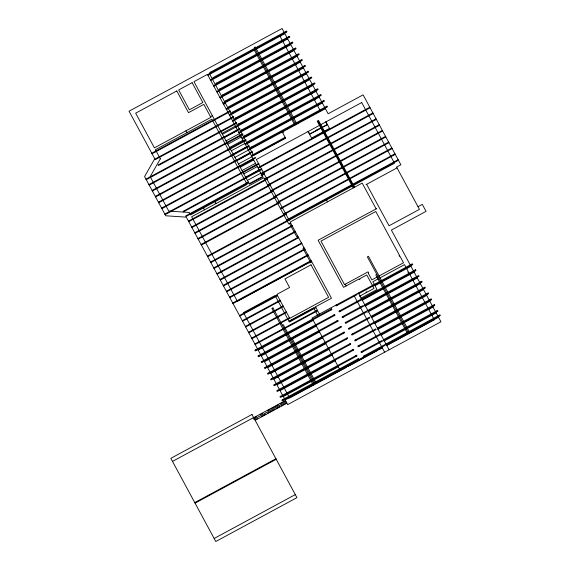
<?xml version="1.0" encoding="UTF-8"?>
<svg xmlns="http://www.w3.org/2000/svg" width="570" height="570" viewBox="0 0 570 570"><rect width="100%" height="100%" fill="white"/><g stroke="black" fill="none" stroke-linecap="round" stroke-linejoin="round"><path stroke-width="0.85" d="M210.85 72.547L209.283 73.395L253.657 155.489L285.613 138.218L282.627 132.703L283.774 132.083L283.19 131.007M214.755 70.438L216.315 69.59M229.596 62.415L231.156 61.574M235.838 59.038L237.405 58.197M250.679 51.022L252.239 50.174M256.928 47.645L258.488 46.797M271.769 39.622L273.329 38.774M278.017 36.245L279.578 35.397M207.608 74.67L286.974 31.778L286.582 31.058L209.931 72.49L210.316 73.209M207.915 75.24L255.339 49.611M256.101 49.198L284.858 33.659M210.451 79.928L289.817 37.036L289.425 36.316L212.767 77.748L213.159 78.468M210.758 80.498L258.182 54.87M258.944 54.456L287.7 38.917M213.543 85.657L292.909 42.764L292.524 42.045L215.866 83.477L216.251 84.196M213.857 86.234L261.281 60.598M262.043 60.192L290.793 44.645M216.721 91.535L296.087 48.635L295.702 47.923L219.044 89.355L219.429 90.067M217.035 92.105L264.459 66.476M265.214 66.063L293.97 50.523M219.856 97.335L299.221 54.442L298.837 53.723L222.179 95.154L222.564 95.874M220.17 97.912L267.594 72.276M268.413 71.834L297.105 56.323M222.991 103.141L302.357 60.242L301.972 59.529L225.314 100.961L225.699 101.674M223.305 103.712L270.729 78.083M271.491 77.67L300.24 62.13M223.604 104.267L225.442 103.277M210.544 116.757L212.411 115.746M226.169 109.013L305.534 66.12L305.149 65.4L228.492 106.832L228.876 107.552M226.482 109.59L273.906 83.954M274.662 83.541L303.418 68.001M151.755 153.216L230.202 110.815L230.508 111.392L152.062 153.786M229.304 114.819L308.669 71.92L308.285 71.207L231.627 112.639L232.011 113.352M229.617 115.389L277.041 89.754M277.797 89.348L306.553 73.801M232.439 120.619L311.804 77.727L311.419 77.007L234.762 118.439L235.146 119.159M232.752 121.189L280.176 95.561M280.939 95.147L309.688 79.608M221.937 133.387L235.41 126.105M235.617 126.49L314.982 83.598L314.59 82.878L237.939 124.31L238.324 125.029M222.442 134.313L235.909 127.032M235.93 127.067L283.354 101.432M284.109 101.025L312.866 85.479M145.948 179.123L239.721 128.442L240.034 129.012L146.262 179.7M224.224 137.605L237.69 130.323M238.794 132.368L318.153 89.469L317.768 88.756L241.11 130.188L241.502 130.9M239.101 132.938L286.525 107.31M287.287 106.896L316.044 91.357M226.005 140.904L239.471 133.622M148.891 184.566L242.663 133.886L242.977 134.456L149.205 185.143M227.786 144.196L241.253 136.914M241.929 138.168L321.295 95.276L320.903 94.556L244.252 135.988L244.637 136.707M242.236 138.745L289.66 113.109M290.422 112.703L319.179 97.157M229.567 147.495L243.034 140.213M152.069 190.444L245.841 139.757L246.147 140.334L152.375 191.014M231.342 150.786L244.815 143.505M245.1 144.046L324.465 101.147L324.081 100.434L247.423 141.866L247.808 142.578M245.413 144.616L292.838 118.987M293.6 118.574L322.349 103.035M233.123 154.085L246.596 146.803M155.282 196.386L249.054 145.706L249.368 146.276L155.589 196.964M248.164 149.703L327.529 106.811L327.137 106.091L250.479 147.523L250.871 148.243M286.29 129.333L290.942 126.825M295.595 124.31L299.464 122.215M304.116 119.7L305.663 118.866M312.638 115.097L314.191 114.257M315.737 113.423L317.291 112.582M234.904 157.377L248.378 150.095M248.47 150.273L325.413 108.692M158.417 202.193L252.189 151.506L252.503 152.083L158.724 202.763M236.685 160.676L250.159 153.394M251.334 155.582L285.121 137.32M251.648 156.151L285.435 137.89M238.467 163.968L251.94 156.686M161.595 208.064L255.367 157.384L255.673 157.954L161.901 208.641M240.248 167.267L253.721 159.985M316.728 129.917L318.281 129.077M242.029 170.558L255.503 163.276M309.56 134.342L327.472 124.666M164.844 214.085L258.616 163.398L258.93 163.975L165.15 214.655M243.81 173.857L257.284 166.575M369.788 107.217L258.246 167.509L258.559 168.079L370.094 107.794M245.592 177.149L259.065 169.867M247.373 180.448L260.846 173.166M372.887 112.953L261.345 173.237L261.651 173.807L373.193 113.523M248.57 181.937L185.656 215.937L185.97 216.514L248.876 182.514M260.996 175.225L264.102 173.544L264.409 174.114L262.079 175.375M249.154 183.739L262.627 176.465M264.523 179.108L376.058 118.824M264.829 179.685L376.371 119.401M188.442 221.096L266.888 178.702L267.202 179.272L188.756 221.673M267.693 184.986L379.235 124.702M268.007 185.556L379.542 125.272M191.62 226.974L270.066 184.573L270.372 185.15L191.933 227.544M270.793 190.715L382.335 130.43M271.099 191.292L382.641 131M194.755 232.774L273.201 190.38L273.507 190.95L195.068 233.351M274.006 196.664L385.548 136.373M197.89 238.581L385.854 136.95M198.203 239.151L276.649 196.75L276.336 196.18M277.106 202.393L388.647 142.108M277.412 202.97L388.954 142.678M201.067 244.452L279.514 202.058L279.82 202.628L201.374 245.029M280.29 208.299L391.832 148.008M280.604 208.869L392.146 148.585M283.433 214.099L394.967 153.815M283.739 214.669L395.281 154.385M207.38 256.13L285.827 213.729L286.133 214.306L207.687 256.7M286.603 219.977L398.145 159.686M286.917 220.547L398.459 160.263M210.551 262.001L288.997 219.607L289.311 220.177L210.864 262.578M290.629 222.97L288.769 223.982L263.796 177.769L191.655 216.764L237.348 301.302L309.489 262.314L309.831 262.948L311.84 261.865L331.476 298.195L315.495 306.831L319.599 314.419M366.033 184.63L397.019 167.886M213.729 267.879L292.175 225.478L292.481 226.055L214.042 268.449M216.864 273.678L295.31 231.285L295.616 231.855L217.177 274.256M297.754 236.151L296.706 236.721L289.581 223.54M219.999 279.485L298.445 237.084L298.758 237.662L220.312 280.055M223.176 285.356L301.623 242.963L301.929 243.533L223.49 285.933M304.031 247.758L302.976 248.328L310.643 262.514M376.734 208.563L318.11 240.248L343.553 287.316L358.879 279.029L359.193 279.599L359.905 279.214L359.677 278.787L366.767 274.954L374.048 288.42L367.03 292.211L366.795 291.783L366.018 292.203L366.253 292.631L359.499 296.279M226.354 291.234L304.793 248.834L305.107 249.411L226.661 291.804M229.525 297.105L307.971 254.712L308.277 255.282L229.838 297.683M232.703 302.983L311.149 260.583L311.455 261.153L233.009 303.554M418.01 206.71L422.306 204.388L426.061 211.342L391.391 230.081L440.952 321.779L287.643 404.636L186.319 217.156L165.756 215.773L144.581 176.586L154.762 158.774L129.048 111.207L282.072 28.5L328.142 113.751L363.104 94.855L400.895 164.773L396.599 167.096L419.442 209.361L389.068 225.777L366.645 184.302M239.478 315.516L277.234 295.11M239.785 316.094L277.54 295.688M242.264 320.675L280.02 300.269M242.578 321.252L280.326 300.846M245.364 326.403L283.119 306.005M245.67 326.981L283.425 306.575M248.541 332.281L286.29 311.876M248.848 332.852L286.603 312.445M251.676 338.081L289.425 317.675M251.983 338.658L289.738 318.252M282.307 325.221L283.311 324.679L315.217 383.717M376.799 274.334L375.801 274.875L407.707 333.913M377.247 276.97L371.847 279.891L368.241 273.23L368.676 272.994L368.056 271.847L344.487 284.587L320.981 241.103L375.787 211.484L399.52 255.396L399.093 255.631L399.477 256.343L399.905 256.115L403.51 262.777L378.793 276.137M254.847 343.959L283.504 328.47M283.938 328.235L317.177 310.272L317.483 310.842L255.161 344.529M378.259 278.83L372.851 281.751L377.034 289.489L360.682 298.324M379.805 277.996L404.515 264.637L408.312 271.662L407.878 271.89L408.27 272.61L408.697 272.375L434.333 319.798L387.059 345.349M357.283 294.519L336.115 305.962L335.73 305.242M358.779 293.707L412.773 264.53L412.381 263.81L312.004 318.067L339.955 369.788L384.85 345.527M374.982 285.691L381.145 282.364M381.978 281.908L410.942 266.254M258.182 350.123L286.226 334.961M287.266 334.398L313.493 320.226M316.186 325.156L291.975 338.245L316.329 383.304L382.712 347.422M362.157 300.312L384.358 288.306M385.341 287.779L414.155 272.204M261.274 355.851L289.325 340.689M290.365 340.126L316.557 325.976M363.211 305.477L342.043 316.92L342.428 317.64L419.085 276.208L418.694 275.488L364.7 304.672M365.249 306.04L417.254 277.932M264.452 361.722L292.495 346.567M293.543 346.004L319.727 331.847M366.695 311.925L345.527 323.368L345.135 322.649L421.793 281.217L422.178 281.936L368.127 311.156M367.579 312.189L390.55 299.77M391.54 299.236L420.354 283.668M267.665 367.671L322.941 337.796M369.517 317.155L348.348 328.598L348.74 329.31L369.909 317.875M371.013 316.35L425.006 287.166L425.391 287.879L371.341 317.098M371.562 317.718L393.763 305.719M394.753 305.185L423.567 289.61M270.764 373.4L298.808 358.245M299.856 357.682L326.04 343.525M374.697 323.518L396.898 311.519M397.226 311.348L426.702 295.41M273.864 379.136L329.139 349.253M375.83 328.833L354.661 340.276L355.046 340.988L376.214 329.553M377.326 328.028L431.319 298.844L431.704 299.556L377.646 328.776M377.874 329.396L400.076 317.397M401.066 316.863L429.88 301.288M276.956 384.864L305.613 369.374M306.047 369.139L332.239 354.989M381.009 335.196L403.211 323.197M404.201 322.663L433.015 307.088M280.055 390.593L308.099 375.438M309.147 374.875L335.331 360.717M382.099 340.44L360.931 351.882L361.323 352.595L437.981 311.163L437.589 310.451L383.596 339.627M384.144 341.003L406.346 328.997M407.336 328.47L436.15 312.894M283.269 396.542L311.313 381.38M312.36 380.817L338.552 366.667M386.282 344.75L440.339 315.531L439.955 314.818L363.297 356.25L363.681 356.963M285.128 399.976L347.451 366.296L347.144 365.719M385.84 345.733L438.508 317.262M345.926 367.579L289.617 398.017L243.461 312.609L275.054 295.531L288.919 321.195L313.635 307.836L317.832 315.595M347.793 366.574L377.447 350.543M379.314 349.538L382.413 347.864M172.503 461.408L253.657 417.546M253.066 418.045L285.435 400.553M254.035 417.988L256.379 416.72M260.198 414.654L262.592 413.364M267.658 410.628L270.216 409.239M271.762 408.412L273.301 407.578M273.913 407.244L278.602 404.714M280.162 403.866L284.858 401.33M253.785 419.37L286.154 401.878M255.852 419.506L257.391 418.672M261.231 416.599L265.869 414.091M267.408 413.257L274.348 409.509M275.887 408.676L279.642 406.645M281.209 405.804L285.905 403.261M255.274 420.282L286.874 403.204M194.762 502.598L275.916 458.736M195.068 503.153L276.215 459.292M214.156 538.472L295.303 494.61M285.734 31.514L286.119 32.233M288.577 36.772L288.962 37.492M291.676 42.508L292.061 43.22M294.847 48.379L295.239 49.098M297.989 54.186L298.374 54.898M301.124 59.985L301.509 60.705M304.294 65.864L304.686 66.576M307.437 71.663L307.821 72.383M310.572 77.463L310.956 78.183M313.742 83.341L314.134 84.054M316.92 89.212L317.305 89.932M320.055 95.019L320.44 95.732M323.233 100.89L323.618 101.61M326.289 106.554L326.674 107.267M411.533 264.273L411.925 264.986M414.746 270.216L415.138 270.935M420.945 281.68L421.33 282.392M424.158 287.622L424.543 288.342M427.293 293.429L427.678 294.141M430.471 299.3L430.856 300.019M433.606 305.107L433.991 305.819M436.741 310.906L437.126 311.626M439.107 315.274L439.491 315.994M376.143 208.884L362.199 183.098L290.13 222.051L311.697 261.943M280.754 35.133L281.06 35.71M283.596 40.392L283.903 40.969M286.696 46.127L287.002 46.697M289.866 51.998L290.18 52.568M293.001 57.798L293.315 58.375M296.144 63.605L296.45 64.175M299.314 69.476L299.628 70.053M302.449 75.283L302.763 75.853M305.591 81.082L305.898 81.66M308.762 86.961L309.075 87.531M311.94 92.832L312.246 93.409M315.075 98.639L315.381 99.209M318.252 104.51L318.559 105.079M321.309 110.167L321.615 110.744M406.553 267.886L406.866 268.463M409.766 273.835L410.079 274.405M412.865 279.564L413.172 280.141M415.965 285.299L416.271 285.869M419.178 291.242L419.484 291.819M422.313 297.041L422.619 297.618M425.491 302.919L425.797 303.489M428.626 308.719L428.932 309.296M431.761 314.526L432.067 315.096M434.119 318.894L434.433 319.471M279.998 36.181L307.344 86.775M308.171 88.293L319.969 110.131M325.962 121.873L329.474 128.4L311.576 138.068L308.057 131.549M325.748 121.987L327.144 124.566L309.66 134.014L308.27 131.435M354.604 187.202L318.63 120.633L317.269 121.367L353.243 187.936M318.053 120.94L354.034 187.509M317.839 121.061L353.82 187.623M296.664 123.49L255.31 46.982L254.234 47.559L295.894 124.645M409.787 332.787L368.434 256.279L367.358 256.863L408.711 333.372M254.028 49.583L294.897 125.186M326.489 199.992L327.501 201.851M358.409 292.987L389.111 349.795M354.362 296.179L384.643 352.21M345.199 284.202L346.132 285.919M377.696 349.389L378.003 349.966M210.779 72.034L211.164 72.746M213.622 77.292L214.007 78.005M216.714 83.02L217.106 83.74M219.892 88.892L220.277 89.611M223.027 94.698L223.412 95.411M226.162 100.498L226.554 101.218M229.34 106.376L229.724 107.089M232.474 112.176L232.859 112.896M235.61 117.983L236.001 118.695M238.787 123.854L239.172 124.574M241.958 129.732L242.35 130.445M245.1 135.532L245.485 136.244M248.271 141.403L248.662 142.122M251.334 147.067L251.719 147.78M336.578 304.786L336.963 305.499M339.791 310.728L340.176 311.448M342.891 316.464L343.275 317.177M345.983 322.192L346.375 322.905M349.196 328.135L349.588 328.854M352.338 333.942L352.723 334.654M355.509 339.813L355.901 340.532M358.644 345.62L359.036 346.332M361.786 351.419L362.171 352.139M364.144 355.794L364.529 356.507M330.693 309.261L331.077 309.98M333.792 314.989L334.177 315.709M336.963 320.867L337.355 321.58M340.176 326.81L340.568 327.529M343.275 332.545L343.66 333.258M346.375 338.274L346.76 338.993M349.474 344.002L349.859 344.722M352.566 349.738L352.958 350.45M355.78 355.68L356.172 356.4M357.639 359.121L358.031 359.834M345.192 366.218L345.498 366.795M185.92 130.822L186.924 132.689M215.082 201.702L216.087 203.561M203.476 207.979L204.48 209.831M258.452 342.014L258.759 342.584M261.473 347.6L261.78 348.17M264.565 353.329L264.879 353.906M267.743 359.207L268.05 359.777M270.957 365.149L271.263 365.726M274.056 370.885L274.362 371.455M277.148 376.613L277.462 377.183M280.248 382.342L280.561 382.919M283.347 388.077L283.653 388.647M286.56 394.02L286.867 394.597M288.42 397.461L288.726 398.031M255.738 349.773L256.122 350.493M258.83 355.509L259.222 356.221M262.008 361.38L262.392 362.1M265.221 367.329L265.606 368.042M268.32 373.058L268.705 373.77M271.413 378.786L271.805 379.506M274.512 384.522L274.904 385.234M277.611 390.251L277.996 390.963M280.825 396.193L281.209 396.912M282.684 399.634L283.069 400.354M160.348 158.838L150.166 176.65L168.777 211.078L189.333 212.468L190.651 214.904L247.102 184.395L211.869 119.208L155.418 149.718L160.348 158.838M176.793 90.958L135.667 113.181L154.413 147.851L210.864 117.342L203.853 104.374L188.52 112.661L176.793 90.958M192.118 82.671L178.652 89.946L189.375 109.789L202.849 102.514L192.118 82.671M207.452 74.385L193.985 81.66L249.389 184.167L262.856 176.892L207.452 74.385M233.372 116.693L154.926 159.087L155.239 159.664L233.686 117.263L233.372 116.693M236.55 122.564L158.104 164.965L158.417 165.535L236.856 123.134L236.55 122.564M361.708 102.55L256.329 159.507L289.125 220.184L394.504 163.227L361.708 102.55M261.587 168.884L183.141 211.285L183.447 211.855L261.894 169.461L261.587 168.884M311.028 264.815L284.95 278.908L289.596 287.501L276.842 294.398L289.774 318.324L328.605 297.341L311.028 264.815M272.945 307.893L271.869 308.47L313.222 384.978L314.298 384.401L272.945 307.893M315.509 307.194L289.076 321.48L289.382 322.05L315.823 307.764L315.509 307.194M331.541 308.805L254.883 350.237L255.274 350.949L331.925 309.517L331.541 308.805M415.601 269.76L338.943 311.192L339.328 311.904L415.986 270.472L415.601 269.76M334.64 314.533L257.982 355.965L258.367 356.678L335.025 315.246L334.64 314.533M337.818 320.404L261.16 361.836L261.544 362.556L338.202 321.124L337.818 320.404M341.031 326.353L264.373 367.785L264.758 368.498L341.416 327.066L341.031 326.353M344.123 332.082L267.472 373.514L267.857 374.233L344.515 332.802L344.123 332.082M428.141 292.966L351.483 334.398L351.875 335.117L428.533 293.685L428.141 292.966M347.223 337.818L270.565 379.25L270.957 379.962L347.607 338.53L347.223 337.818M350.322 343.546L273.664 384.978L274.049 385.698L350.707 344.266L350.322 343.546M434.454 304.644L357.796 346.076L358.188 346.795L434.839 305.363L434.454 304.644M353.421 349.275L276.764 390.707L277.148 391.426L353.806 349.994L353.421 349.275M356.635 355.224L279.977 396.656L280.362 397.368L357.019 355.937L356.635 355.224M251.99 414.468L170.836 458.33L215.788 541.5L296.942 497.639L251.99 414.468M358.487 358.658L281.837 400.09L282.221 400.81L358.879 359.378L358.487 358.658"/></g></svg>
